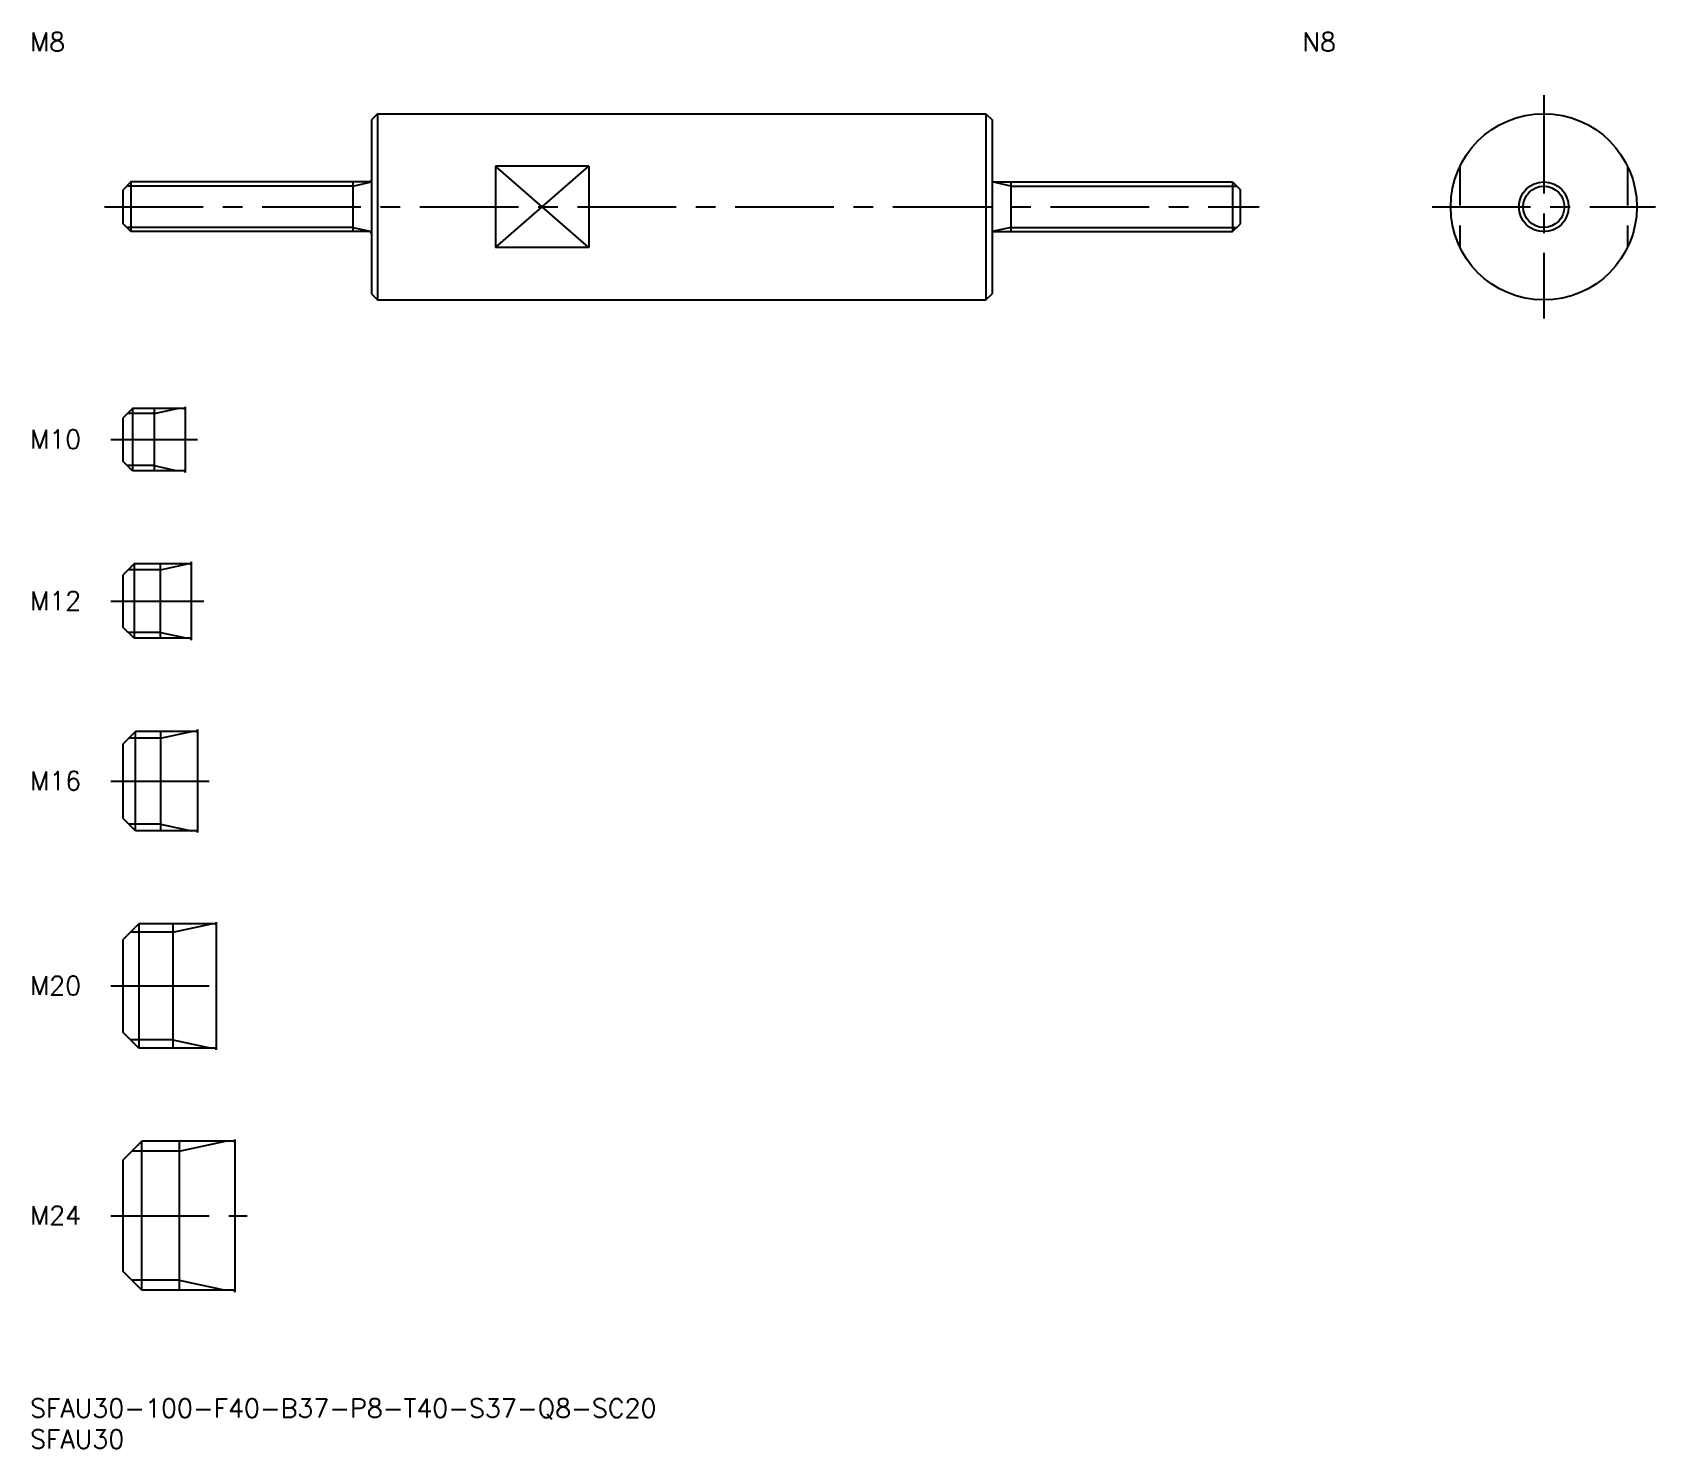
# Model space of a CAD drawing. Extents: x 0 to 262, y -8 to 220.
import ezdxf

# ---------------------------------------------------------------- set-up
doc = ezdxf.new("R2010")
doc.units = 0
doc.header["$LTSCALE"] = 0.5
doc.linetypes.add('CENTER', pattern=[50.8, 31.75, -6.35, 6.35, -6.35])
doc.linetypes.add('DASHED', pattern=[19.05, 12.7, -6.35])
for name, color, linetype in [('MSM_CENTER', 1, 'CENTER'), ('MSM_CONTINUOUS', 7, 'CONTINUOUS'), ('MSM_DASHED', 4, 'DASHED'), ('MSM_NARROW', 5, 'CONTINUOUS'), ('MSM_PART_NUMBER', 7, 'CONTINUOUS')]:
    doc.layers.add(name, color=color, linetype=linetype)
doc.styles.get("Standard").update_dxf_attribs({"font": 'txt.shx', "height": 1, "bigfont": 'bigfont.shx'})

# ---------------------------------------------------------------- blocks, each defined once
blk = doc.blocks.new('*U16')
at = {"layer": 'MSM_PART_NUMBER'}
blk.add_text('SFAU30-100-F40-B37-P8-T40-S37-Q8-SC20', height=3, dxfattribs=at).set_placement((0, -3))
blk = doc.blocks.new('*U17')
at = {"layer": 'MSM_PART_NUMBER'}
blk.add_text('SFAU30', height=3, dxfattribs=at).set_placement((0, -8))
blk = doc.blocks.new('*U18')
at = {"layer": 'MSM_PART_NUMBER'}
blk.add_text('M24', height=3, dxfattribs=at).set_placement((0, 28.06))
blk = doc.blocks.new('*U19')
at = {"layer": 'MSM_PART_NUMBER'}
blk.add_text('M20', height=3, dxfattribs=at).set_placement((0, 65.06))
blk = doc.blocks.new('*U20')
at = {"layer": 'MSM_PART_NUMBER'}
blk.add_text('M16', height=3, dxfattribs=at).set_placement((0, 98.06))
blk = doc.blocks.new('*U21')
at = {"layer": 'MSM_PART_NUMBER'}
blk.add_text('M12', height=3, dxfattribs=at).set_placement((0, 127.06))
blk = doc.blocks.new('*U22')
at = {"layer": 'MSM_PART_NUMBER'}
blk.add_text('M10', height=3, dxfattribs=at).set_placement((0, 153.06))
blk = doc.blocks.new('*U23')
at = {"layer": 'MSM_PART_NUMBER'}
blk.add_text('M8', height=3, dxfattribs=at).set_placement((0, 217.08))
blk = doc.blocks.new('*U24')
at = {"layer": 'MSM_PART_NUMBER'}
blk.add_text('N8', height=3, dxfattribs=at).set_placement((205, 217.08))

msp = doc.modelspace()

# ---------------------------------------------------------------- linework, layer by layer
at = {"layer": 'MSM_CENTER'}
for p, q in [((243.88, 210), (243.88, 174)), ((12, 192), (198, 192)), ((225.88, 192), (261.88, 192)), ((13, 154.5), (27, 154.5)), ((13, 128.5), (28, 128.5)), ((13, 99.5), (29, 99.5)), ((13, 66.5), (32, 66.5)), ((13, 29.5), (35, 29.5))]:
    msp.add_line(p, q, dxfattribs=at)
at = {"layer": 'MSM_CONTINUOUS'}
for p, q in [((56, 207), (55, 206)), ((56, 207), (154, 207)), ((56, 207), (56, 177)), ((154, 207), (154, 177)), ((154, 207), (155, 206)), ((55, 206), (55, 178)), ((155, 206), (155, 178)), ((75, 198.54), (75, 185.46)), ((90, 198.54), (75, 198.54)), ((90, 198.54), (90, 185.46)), ((16.25, 196), (15, 194.75)), ((15, 189.25), (15, 194.75)), ((54.7, 196), (16.25, 196)), ((16.25, 196), (16.25, 188)), ((52, 196), (52, 188)), ((155.3, 196), (193.75, 196)), ((158, 196), (158, 188)), ((193.75, 196), (195, 194.75)), ((193.75, 196), (193.75, 188)), ((195, 189.25), (195, 194.75)), ((16.25, 188), (15, 189.25)), ((193.75, 188), (195, 189.25)), ((54.7, 188), (16.25, 188)), ((155.3, 188), (193.75, 188)), ((90, 185.46), (75, 185.46)), ((55, 178), (56, 177)), ((154, 177), (155, 178)), ((56, 177), (154, 177)), ((25, 159.8), (25, 149.2)), ((16.5, 159.5), (15, 158)), ((15, 151), (15, 158)), ((24.7, 159.5), (16.5, 159.5)), ((16.5, 159.5), (16.5, 149.5)), ((20, 159.5), (20, 149.5)), ((16.5, 149.5), (15, 151)), ((24.7, 149.5), (16.5, 149.5)), ((16.75, 134.5), (15, 132.75)), ((25.7, 134.5), (16.75, 134.5)), ((16.75, 134.5), (16.75, 122.5)), ((21, 122.5), (21, 134.5)), ((26, 122.2), (26, 134.8)), ((15, 124.25), (15, 132.75)), ((16.75, 122.5), (15, 124.25)), ((25.7, 122.5), (16.75, 122.5)), ((17, 107.5), (15, 105.5)), ((26.7, 107.5), (17, 107.5)), ((17, 91.5), (17, 107.5)), ((21, 107.5), (21, 91.5)), ((27, 107.8), (27, 91.2)), ((15, 93.5), (15, 105.5)), ((17, 91.5), (15, 93.5)), ((26.7, 91.5), (17, 91.5)), ((17.5, 76.5), (15, 74)), ((29.7, 76.5), (17.5, 76.5)), ((17.5, 76.5), (17.5, 56.5)), ((23, 76.5), (23, 56.5)), ((30, 76.8), (30, 56.2)), ((15, 59), (15, 74)), ((17.5, 56.5), (15, 59)), ((29.7, 56.5), (17.5, 56.5)), ((18, 41.5), (15, 38.5)), ((32.7, 41.5), (18, 41.5)), ((18, 17.5), (18, 41.5)), ((24, 41.5), (24, 17.5)), ((33, 41.8), (33, 17.2)), ((15, 20.5), (15, 38.5)), ((18, 17.5), (15, 20.5)), ((32.7, 17.5), (18, 17.5))]:
    msp.add_line(p, q, dxfattribs=at)
for radius in [15, 4]:
    msp.add_circle((243.88, 192), radius, dxfattribs=at)
for centre, start, end in [((54.7, 196.3), 270, 0), ((155.3, 196.3), 180, 270), ((54.7, 187.7), 0, 90), ((155.3, 187.7), 90, 180), ((24.7, 159.8), 270, 0), ((24.7, 149.2), 0, 90), ((25.7, 134.8), 270, 0), ((25.7, 122.2), 0, 90), ((26.7, 107.8), 270, 0), ((26.7, 91.2), 0, 90), ((29.7, 76.8), 270, 0), ((29.7, 56.2), 0, 90), ((32.7, 41.8), 270, 0), ((32.7, 17.2), 0, 90)]:
    msp.add_arc(centre, 0.3, start, end, dxfattribs=at)
at = {"layer": 'MSM_DASHED'}
for p, q in [((230.38, 198.54), (230.38, 185.46)), ((257.38, 198.54), (257.38, 185.46))]:
    msp.add_line(p, q, dxfattribs=at)
at = {"layer": 'MSM_NARROW'}
for p, q in [((90, 185.46), (75, 198.54)), ((75, 185.46), (90, 198.54)), ((52, 195.32), (15.57, 195.32)), ((52, 195.32), (55, 196)), ((158, 195.32), (155, 196)), ((158, 195.32), (194.43, 195.32)), ((52, 188.68), (15.57, 188.68)), ((52, 188.68), (55, 188)), ((158, 188.68), (155, 188)), ((158, 188.68), (194.43, 188.68)), ((20, 158.69), (15.69, 158.69)), ((20, 158.69), (23.75, 159.5)), ((20, 150.31), (15.69, 150.31)), ((20, 150.31), (23.75, 149.5)), ((21, 133.55), (15.8, 133.55)), ((21, 133.55), (25.38, 134.5)), ((21, 123.45), (15.8, 123.45)), ((21, 123.45), (25.38, 122.5)), ((21, 106.42), (26, 107.5)), ((21, 106.42), (15.92, 106.42)), ((21, 92.58), (15.92, 92.58)), ((21, 92.58), (26, 91.5)), ((23, 75.15), (29.25, 76.5)), ((23, 75.15), (16.15, 75.15)), ((23, 57.85), (16.15, 57.85)), ((23, 57.85), (29.25, 56.5)), ((24, 39.88), (16.38, 39.88)), ((24, 39.88), (31.5, 41.5)), ((24, 19.12), (16.38, 19.12)), ((24, 19.12), (31.5, 17.5))]:
    msp.add_line(p, q, dxfattribs=at)
msp.add_circle((243.88, 192), 3.32, dxfattribs=at)

# ---------------------------------------------------------------- block references
at = {"layer": 'MSM_CONTINUOUS'}
for name in ['*U23', '*U24', '*U22', '*U21', '*U20', '*U19', '*U18', '*U16', '*U17']:
    msp.add_blockref(name, (0, 0), dxfattribs=at)

doc.saveas('drawing.dxf')
